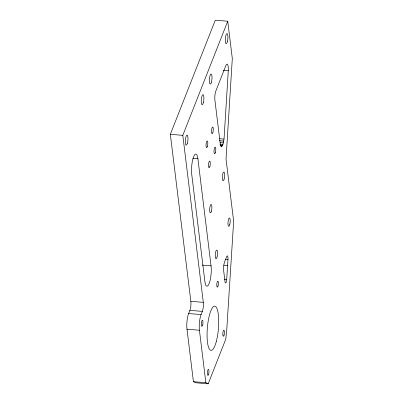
<?xml version="1.0" encoding="UTF-8"?>
<svg xmlns="http://www.w3.org/2000/svg" width="404" height="404" viewBox="0 0 404 404"><rect width="100%" height="100%" fill="white"/><g stroke="black" fill="none" stroke-linecap="round" stroke-linejoin="round"><path stroke-width="0.61" d="M224.023 139.092L228.29 70.675A7.004 1.752 -85.2 0 0 227.715 64.721A7.004 1.752 -85.2 0 0 225.831 65.645L215.852 90.991A6.454 1.616 -85.2 0 0 214.888 100.03L220.225 143.622L220.887 145.894L221.357 146.309L221.882 146.187L222.932 144.43L224.023 139.092L219.665 138.729M226.715 279.427L227.982 259.565A3.909 0.98 -85.2 0 0 227.664 256.227A3.909 0.98 -85.2 0 0 226.609 256.737L224.634 261.762A6.449 1.611 -85.2 0 0 223.67 270.801L225.013 281.734A3.409 0.853 -85.2 0 0 225.902 282.79A3.409 0.853 -85.2 0 0 226.715 279.427L224.225 279.22M188.643 313.539L189.885 310.353A6.454 1.616 -85.2 0 0 190.845 301.313L170.342 134.305L215.287 20.2L227.74 21.235L232.31 58.504L226.033 159.12L233.658 221.286L226.76 329.679L225.745 339.244L208.191 383.8L195.738 382.765L193.415 381.684L186.86 327.998A11.181 2.798 -85.2 0 1 188.643 313.539L201.096 314.575L202.338 311.388A6.454 1.616 -85.2 0 0 203.298 302.354L182.795 135.34L227.74 21.235M223.311 70.261L228.29 70.675M170.342 134.305L182.795 135.34M219.407 140.723L223.766 141.087M220.281 142.647L223.392 142.905M219.821 144.167L222.932 144.43M220.549 145.395L222.417 145.546M220.635 146.086L221.882 146.187M192.92 158.338L197.899 158.752L211.05 265.842A12.59 3.151 -85.2 0 1 209.171 283.482A12.59 3.151 -85.2 0 1 204.889 281.492L191.738 174.402A12.59 3.151 -85.2 0 1 193.612 156.762A12.59 3.151 -85.2 0 1 197.899 158.752M225.493 259.358L227.982 259.565M223.867 265.221L227.598 265.529M202.333 265.12L211.05 265.842M190.845 301.313L203.298 302.354M189.885 310.353L202.338 311.388M186.976 329.194L199.424 330.23L205.868 382.719L208.191 383.8M193.415 381.684L205.868 382.719M199.424 330.23L199.308 329.033A11.181 2.798 -85.2 0 1 201.096 314.575M215.408 152.429A3.353 0.838 -85.2 0 0 215.236 147.122A3.353 0.838 -85.2 0 0 214.004 151.783A3.353 0.838 -85.2 0 0 215.408 152.429M224.154 178.972A4.373 1.096 -85.2 0 0 223.932 172.048A4.373 1.096 -85.2 0 0 222.331 178.124A4.373 1.096 -85.2 0 0 224.154 178.972M217.074 256.979A4.373 1.096 -85.2 0 0 216.857 250.056A4.373 1.096 -85.2 0 0 215.251 256.131A4.373 1.096 -85.2 0 0 217.074 256.979M216.337 341.39A22.19 5.55 -85.2 0 0 215.221 306.283A22.19 5.55 -85.2 0 0 207.09 337.098A22.19 5.55 -85.2 0 0 216.337 341.39M227.401 41.642A5.08 1.273 -85.2 0 0 227.144 33.603A5.08 1.273 -85.2 0 0 225.281 40.663A5.08 1.273 -85.2 0 0 227.401 41.642M211.433 211.12A4.227 1.055 -85.2 0 0 211.221 204.434A4.227 1.055 -85.2 0 0 209.671 210.302A4.227 1.055 -85.2 0 0 211.433 211.12M229.75 224.649A4.227 1.055 -85.2 0 0 229.538 217.963A4.227 1.055 -85.2 0 0 227.987 223.831A4.227 1.055 -85.2 0 0 229.75 224.649M209.908 166.382A3.353 0.838 -85.2 0 0 209.742 161.075A3.353 0.838 -85.2 0 0 208.509 165.736A3.353 0.838 -85.2 0 0 209.908 166.382M207.439 146.268A3.353 0.838 -85.2 0 0 207.272 140.956A3.353 0.838 -85.2 0 0 206.04 145.617A3.353 0.838 -85.2 0 0 207.439 146.268M203.353 102.712A5.08 1.273 -85.2 0 0 203.101 94.667A5.08 1.273 -85.2 0 0 201.237 101.727A5.08 1.273 -85.2 0 0 203.353 102.712M211.484 82.057A5.08 1.273 -85.2 0 0 211.231 74.018A5.08 1.273 -85.2 0 0 209.368 81.073A5.08 1.273 -85.2 0 0 211.484 82.057M187.441 143.122A5.08 1.273 -85.2 0 0 187.183 135.082A5.08 1.273 -85.2 0 0 185.32 142.142A5.08 1.273 -85.2 0 0 187.441 143.122M212.933 132.31A3.353 0.838 -85.2 0 0 212.767 127.002A3.353 0.838 -85.2 0 0 211.534 131.664A3.353 0.838 -85.2 0 0 212.933 132.31M208.661 374.19A3.05 0.763 -85.2 0 0 208.509 369.367A3.05 0.763 -85.2 0 0 207.393 373.599A3.05 0.763 -85.2 0 0 208.661 374.19M218.044 285.931A3.025 0.758 -85.2 0 0 217.892 281.144A3.025 0.758 -85.2 0 0 216.781 285.345A3.025 0.758 -85.2 0 0 218.044 285.931M224.079 335.042A3.05 0.763 -85.2 0 0 223.927 330.214A3.05 0.763 -85.2 0 0 222.811 334.451A3.05 0.763 -85.2 0 0 224.079 335.042M202.631 325.084A3.05 0.763 -85.2 0 0 202.48 320.261A3.05 0.763 -85.2 0 0 201.364 324.493A3.05 0.763 -85.2 0 0 202.631 325.084"/></g></svg>
